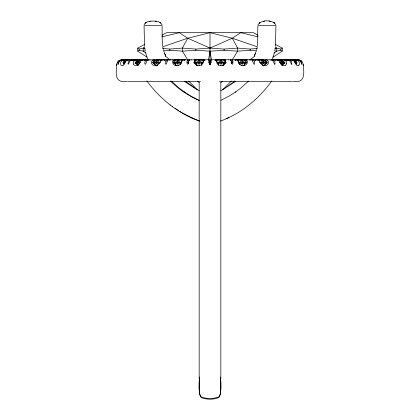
<?xml version="1.0" encoding="UTF-8"?>
<svg xmlns="http://www.w3.org/2000/svg" width="420" height="420" viewBox="0 0 420 420"><rect width="100%" height="100%" fill="white"/><g stroke="black" fill="none" stroke-linecap="round" stroke-linejoin="round"><path stroke-width="0.63" d="M124.399 60.249L124.399 59.745L121.905 59.876L118.55 60.963M124.399 59.808L122.771 59.882M133.245 60.249C133.061 59.346 131.418 59.934 133.319 59.84M139.776 59.871L133.182 59.84L131.334 60.233L130.001 61.058A3.192 2.615 -89.2 0 0 129.538 61.661C127.092 68.607 127.475 59.278 131.329 59.971A15.955 13.109 -89.9 0 1 131.917 59.876L132.2 59.84M148.528 60.249L148.528 59.745L143.498 59.808A17.236 11.062 77.1 0 0 142.411 60.044M167.58 60.748L167.58 59.745L166.898 59.892A12.826 4.935 -89.9 0 0 166.373 60.128C163.663 62.092 166.288 67.531 166.987 61.666M170.641 59.871L171.04 59.824M189.572 60.249L189.572 59.75L175.245 59.803L173.381 61.493M209.144 61.058L209.144 59.75L203.579 59.745M209.144 60.785L209.144 60.233M209.144 60.118L209.144 59.85M210.856 61.063L210.856 59.745L216.416 59.819A17.462 0.913 -81.9 0 1 216.552 59.787M218.201 64.958L217.76 62.617L216.594 61.215M216.541 60.233L216.983 62.995L218.584 63.026L218.584 62.722L216.962 62.722L216.962 63.026L218.731 64.948M218.584 63.026L219.424 62.99L218.584 62.722M225.782 62.984L221.12 63.137L220.274 63.026L220.274 62.722L226.417 62.722M221.954 63.026L221.954 62.722M223.587 63.026L223.587 62.722M223.382 65.347L225.298 60.753L224.732 59.803L215.964 59.824M225.094 63.026L225.094 62.722M228.79 59.871L228.596 59.824A19.021 3.575 -89.9 0 0 228.522 59.861M230.281 60.249L230.281 59.745L223.776 59.824M231.662 63.011L232.134 62.711M239.253 64.349L239.227 62.617L237.935 61.498M240.077 63.026L240.077 62.722L238.387 62.722L238.387 63.026L239.227 63.137L245.595 63.137L246.813 62.759C243.017 62.008 239.836 58.721 235.625 59.798L244.755 59.803L246.619 61.493M240.928 62.99L245.595 62.617L245.842 60.753L243.054 59.808L239.678 59.808L237.594 60.564M241.773 63.026L241.773 62.722M243.395 63.026L243.395 62.722M244.902 63.026L244.902 62.722M243.826 65.898L245.595 62.617M246.236 63.026L246.236 62.722M247.758 59.871L247.364 59.824M250.819 60.249L250.819 59.745L251.538 59.908A12.789 4.925 -89.9 0 1 252.026 60.128C253.166 61.693 254.709 67.919 254.609 61.666A3.187 1.239 -89.5 0 0 254.394 61.068M266.711 61.493L264.107 59.803L263.135 59.808L262.673 60.753L260.531 62.617L260.531 63.137L266.322 63.137L267.598 62.722M261.366 63.026L261.371 62.722L259.681 62.722M262.19 62.99L263.744 62.617L267.246 62.759M262.988 63.026L262.988 62.722M264.464 63.026L264.464 62.722M265.76 63.026L265.76 62.722M263.959 65.94L266.322 63.137L265.75 60.753L263.135 59.808L260.064 59.808L258.914 60.28M266.821 63.026L266.821 62.722M270.081 60.249L270.081 59.745L265.335 59.745L265.351 60.396M275.32 59.84L287.117 59.876A15.85 13.02 -89.9 0 1 287.7 59.976C290.493 58.826 292.861 69.436 291.433 61.666A3.187 2.625 -89.2 0 0 290.976 61.063C290.047 60.202 287.264 59.188 286.755 60.249M272.102 59.798L280.592 59.803L280.922 60.753L279.678 62.617L280.45 62.722L280.45 63.026L284.975 63.021M281.18 62.99L282.487 62.617L284.975 62.722M281.857 63.026L281.862 62.722M283.054 63.026L283.054 62.722M283.994 63.026L283.994 62.722M282.114 65.305L284.356 63.137L284.361 62.617L282.807 60.753L280.592 59.803L278.114 59.808L277.237 60.28M284.644 63.026L284.644 62.722M285.773 60.249L285.773 59.745M287.459 59.871L286.304 59.84M295.223 60.249L295.229 59.745L293.506 59.745L293.517 60.438M199.164 385.996L199.164 384.699M209.144 60.328L209.144 59.934M210.856 61.058L210.756 63.331M210.856 60.963L210.851 61.824M220.836 386.668L220.831 384.001M288.55 59.855L288.256 59.766M292.084 60.06A8.799 7.502 -71 0 1 292.735 60.228L294.294 61.268L295.187 62.99L296.83 63.137L295.89 63.945L296.83 63.137L296.83 62.617L292.761 59.808L291.543 59.803M295.654 63.026L295.654 62.722L296.83 62.617L292.761 59.808L291.296 59.808L294.031 60.753L296.042 62.617L296.042 63.137M296.357 63.026L296.357 62.722M296.462 59.929L295.601 59.745L295.601 60.249M296.294 63.131L296.83 62.617M296.83 63.137L296.756 62.722M126.488 59.913L126.483 60.706M199.169 384.001L199.164 386.668M220.831 387.371L220.836 386.043M210.851 61.735L210.829 62.627M289.727 59.913L289.721 60.176M199.169 384.62L199.174 383.292M220.826 388.085L220.831 386.741M271.472 60.249L271.472 59.745L275.887 59.745L275.877 60.218M137.771 59.965L137.046 59.808M148.528 59.745L147.446 59.897A13.461 8.106 -89.9 0 0 146.795 60.076C143.273 61.005 145.147 67.93 146.486 61.666A3.192 1.911 -89.4 0 1 146.822 61.052L148.444 59.992A14.81 8.92 89.9 0 1 148.832 59.897L154.665 59.745L154.644 60.748A1.78 1.234 -87.5 0 0 154.644 61.115M160.986 59.792L177.114 59.819M196.077 59.75L189.352 59.918A12.248 2.294 89.9 0 0 189.126 60.139L188.759 61.058A3.192 0.588 -89.6 0 0 188.643 61.64M254.027 59.819L253.523 59.84M137.771 60.044L137.76 60.748A1.78 1.554 -86.4 0 0 137.76 61.021M211.197 62.191L210.851 61.982M216.006 59.834L224.732 59.803L225.755 60.275M235.226 59.834L234.959 59.84M237.095 59.745L230.344 59.777L230.654 59.918A11.246 2.116 -89.9 0 1 230.942 60.223C231.058 62.669 233.011 67.305 232.99 61.666A3.192 0.609 -89.6 0 0 232.885 61.084M180.747 64.349L180.773 62.617L182.065 61.498M199.174 383.901L199.19 382.573M220.81 388.81L220.826 387.45M216.416 59.855L216.405 60.218M199.19 383.182L199.211 381.854M220.789 389.529L220.81 388.169M257.481 60.265L257.491 59.745L257.901 59.808M237.085 60.265L237.279 59.798A17.514 4.095 -81 0 1 237.694 59.934A8.825 2.011 -83.8 0 1 237.883 60.06M199.211 382.457L199.238 381.139M220.763 390.243L220.789 388.894M210.84 62.375L210.425 64.192M203.464 60.233L203.018 62.995L201.269 64.948M199.238 381.743L199.316 379.774M220.763 389.603L220.463 393.692L219.592 396.496A3.612 3.612 0 0 1 218.773 397.493C213.57 399.84 206.782 399.641 201.469 397.682A3.633 3.633 0 0 1 200.408 396.496L199.673 394.438L199.364 391.608M199.274 381.045L199.437 378.436M220.726 390.296L220.327 393.776L219.592 395.824A3.633 3.617 0 0 1 218.531 397.005C213.213 398.958 206.435 399.152 201.227 396.816A3.612 3.596 0 0 1 200.408 395.824L199.537 393.036M128.457 59.803L127.239 59.808L123.17 62.617L123.17 63.137L124.12 63.945L123.181 63.026L124.814 62.99L125.706 61.268L127.265 60.233A8.799 7.492 79.9 0 1 127.911 60.05M275.457 46.032L275.94 25.657L257.885 25.657L257.339 45.827M220.873 65.567L221.12 62.617L220.726 59.808M199.364 379.727L199.673 376.971M188.654 61.666C188.323 67.09 185.761 62.869 187.42 60.233A11.261 2.111 -89.9 0 1 187.714 59.924L188.081 59.745L188.081 60.748A1.806 0.378 -89.6 0 0 188.218 62.223L187.572 62.191M274.943 50.096L275.237 48.048M208.478 60.128L210 51.146L224.096 50.264L237.652 51.146L250.142 50.264L256.583 50.783M257.15 47.213L256.662 49.67M118.55 60.963C117.39 61.892 117.07 63.441 116.734 64.811C115.999 73.369 114.471 83.454 126.709 81.338M199.274 59.808L198.881 62.617L199.127 65.567M116.566 65.615L116.86 64.297M180.484 64.349L180.773 63.137L181.613 63.026L181.613 62.722L173.187 62.759L174.405 63.137L180.773 63.137M274.549 52.159L272.218 59.693M201.799 64.958L202.241 62.617L203.406 61.215M116.907 64.097L117.017 63.683M286.724 63.677L286.587 61.572L284.944 60.233M156.041 65.94L153.678 63.137L154.25 60.753L155.894 59.803L165.023 59.798L164.057 59.792M241.826 65.567L242.592 62.617L241.369 59.808M256.347 50.815L254.273 56.044L255.497 53.204M144.17 24.743C144.963 22.423 147.73 21.677 149.882 21.273M257.99 24.743C261.534 19.478 272.286 19.467 275.83 24.743M201.243 65.347L202.241 63.137L203.039 63.026L203.039 62.722L193.583 62.722M210.599 63.882L210.425 64.155A0.572 0.562 4.3 0 1 209.57 64.197L209.37 63.84M203.542 59.808L203.595 60.265M124.777 62.832L125.344 62.722M117.527 62.291L117.689 61.976M299.061 64.953C300.09 63.131 298.956 60.606 296.861 60.233M194.465 60.233L194.303 62.759L196.051 64.948M257.413 46.825L232.265 38.225L210 32.681L187.735 38.225L182.348 48.085L182.348 51.146L187.766 59.971M262.521 65.347L263.744 62.617L262.673 60.753L261.602 59.808M124.331 63.667L123.417 64.953A5.617 2.284 -77.4 0 1 123.013 65.347M196.618 65.347L194.702 60.753L195.269 59.803L204.041 59.84M232.234 59.971L237.652 51.146L237.652 48.085L232.265 38.225L240.655 32.681L258.137 36.876M182.138 60.233L181.057 63.231L179.387 64.948A5.119 4.877 -64.8 0 1 176.799 65.688M222.605 65.898L224.359 63.137M178.631 59.808L177.408 62.617L178.174 65.567M123.17 63.137L123.17 62.617L127.239 59.808L128.704 59.808C126.399 59.351 124.924 63.005 123.17 62.617M271.834 80.908C258.935 98.758 241.4 113.563 220.516 121.049M243.542 65.667L245.595 63.137M281.253 64.659L282.487 63.137L282.487 62.617L280.922 60.753L279.353 59.808M136.421 61.677L137.193 60.753L139.403 59.808L147.898 59.798M135.025 62.722L135.639 62.617L137.193 60.753L135.429 62.239M263.576 65.94L266.322 63.137M231.326 81.06L222.626 89.801L220.82 90.584M248.577 81.06L241.243 87.712L235.389 92.132L235.683 91.927L229.588 95.823L220.962 100.322M124.115 62.239L125.774 60.753L126.851 60.375M281.93 65.305L284.356 63.137M173.334 60.233C171.853 61.572 172.694 64.055 174.263 64.948A5.082 4.825 -55 0 0 176.804 65.651M158.398 59.808C156.713 61.136 154.654 62.795 152.402 62.722M152.975 61.866C154.985 59.782 158.45 59.136 161.086 60.28M161.049 60.233L159.269 63.457L157.736 64.948A5.135 4.41 -70.6 0 1 157.29 65.221M223.025 64.864L222.359 65.289M220.6 82.824L222.647 81.218M249.816 59.971L254.94 55.96M188.291 62.701L187.866 62.711M153.29 61.493L154.25 60.753M138.169 64.953C140.002 63.856 140.038 61.262 141.887 60.233M144.805 46.898L143.246 48.085L139.136 49.072L137.744 48.085L144.679 44.384M295.586 62.318L295.754 62.191A1.838 1.796 65 0 0 295.937 62.039A1.78 1.712 -85.7 0 0 296.294 61.53A1.78 1.701 -84.3 0 1 295.932 62.029A1.838 1.78 83.5 0 1 295.748 62.186L295.459 62.191M234.833 81.086L222.626 89.801L235.757 81.291M274.103 53.041L276.754 51.146L280.865 50.232L282.256 51.146L272.953 57.178M274.932 48.352L276.754 48.085L280.865 49.072L282.256 48.085L275.32 44.384M239.227 62.617L243.054 59.808L244.755 59.803M153.678 62.617L158.629 62.722L160.393 61.992M223.949 64.948L225.697 62.759L225.535 60.233M147.047 57.178L137.744 51.146L139.136 50.232L143.246 51.146L145.672 50.825M285.558 65.205L285.374 65.315A5.948 4.116 75.5 0 1 282.445 65.279A5.334 3.649 74.3 0 1 281.846 64.927M140.648 59.808L135.639 62.617L135.644 63.137L137.886 65.305M217.76 62.617L222.474 59.808L225.298 60.753M188.144 63.121L188.454 62.968M194.864 59.808L194.98 60.748A1.785 0.583 -88.1 0 0 195.069 61.94M152.722 60.233C150.785 61.142 151.2 63.982 152.864 64.948A5.135 4.447 -67.9 0 0 153.505 65.315A5.602 4.841 -70 0 0 157.274 65.174M195.641 62.617L201.023 59.808L203.994 59.855M144.522 60.275L145.404 59.803L146.528 60.181M162.026 35.144L166.646 32.681L253.355 32.681L257.975 35.144M176.174 65.898L174.405 62.617L180.322 59.808L184.375 59.798L182.721 59.798M156.749 59.803L154.817 60.743L155.894 59.803L156.865 59.808L157.327 60.753L159.469 62.617L160.319 62.722M254.861 60.27L255.827 59.803M125.969 60.753L127.974 59.808M194.245 60.275C197.043 59.372 200.456 59.509 203.238 60.564M226.018 118.792L229.016 117.427M174.673 60.27L175.733 59.803M232.265 38.225L210 48.085L195.904 49.072L182.348 48.085L169.859 49.072L162.771 48.431M235.048 60.27L236.114 59.803M123.055 59.808L120.845 60.753L123.055 59.808L136.421 59.792M194.323 60.27L195.426 59.803M215.019 60.27L216.116 59.803M135.061 60.233L133.35 61.703L133.361 63.887M194.402 60.27L195.584 59.798M215.098 60.275L216.274 59.803M130.793 60.275L132.006 59.803M159.936 59.808L157.327 60.753L156.256 62.617L157.479 65.347M235.557 60.181L236.602 59.803M162.587 46.825L187.735 38.225L210 48.085L224.096 49.072L237.652 48.085L250.142 49.072L257.229 48.431M216.762 60.564L218.978 59.808L224.359 62.617M124.415 60.181L125.538 59.803M142.763 60.28L141.887 59.808L139.078 60.753L137.513 62.617L135.639 62.617M255.57 60.181L256.683 59.803L264.107 59.803L265.188 60.743L263.251 59.803M271.472 59.745L272.512 59.887A14.889 8.967 89.9 0 1 272.942 59.992L274.596 59.803L275.478 60.275M194.702 60.753L197.526 59.808L202.241 62.617M123.139 60.233C121.044 60.606 119.91 63.131 120.939 64.953A5.612 2.331 -76.5 0 0 121.207 65.331A6.374 2.62 -77.3 0 0 123.013 65.268M135.025 63.021L139.55 63.026L139.55 62.722L140.322 62.617L139.078 60.753L139.403 59.808L141.887 59.808M242.545 59.824L259.014 59.792M174.221 59.808L174.536 59.745L174.515 60.748A1.785 0.898 -87.9 0 0 174.5 61.026M161.863 36.876L179.345 32.681L187.735 38.225M248.96 59.824L249.359 59.871M122.094 60.044L119.747 61.058A3.192 3.113 -88 0 0 119.207 61.666L118.094 64.381L118.314 62.753L119.154 61.268L120.388 60.438L122.357 59.997M123.275 62.759L123.706 63.131M152.754 62.759L153.678 63.137L159.469 63.137L159.469 62.617M162.099 59.808L162.509 59.745L162.519 60.265M121.989 59.997L122.619 59.955M154.145 59.808L154.665 59.745M150.722 21.152C154.497 20.911 160.072 20.769 162.01 24.743M264.747 21.121L263.508 21.299M122.252 59.95L122.882 59.913M149.683 21.299L150.927 21.121M194.219 62.984L202.241 63.137M122.514 59.913L126.488 59.745L125.585 59.808M281.673 59.85L282.807 59.75M278.271 59.84L279.242 59.75M284.902 59.84L290.556 59.808M132.542 59.871L133.571 59.798M286.681 59.84L287.837 59.84M129.444 59.808L135.103 59.84M287.38 59.84L288.256 59.766M163.417 50.783L169.859 50.264L182.348 51.146L195.904 50.264L210 51.146L211.523 60.128M294.656 62.722L295.654 62.722M138.747 64.659L137.513 63.137L137.513 62.617L139.55 62.722M219.424 62.759L220.274 62.722M255.943 59.792L254.977 59.798L256.683 59.803M139.776 59.75L144.344 59.798M124.541 62.191L124.246 62.191A1.838 1.796 -65 0 1 124.063 62.039A1.78 1.712 85.7 0 1 123.706 61.53A1.78 1.701 84.3 0 0 124.068 62.029A1.838 1.78 -83.5 0 0 124.252 62.186L124.415 62.318M194.444 62.191L195.095 62.191M208.803 62.191L209.155 62.191L209.27 63.504M224.905 62.191L225.556 62.191M231.777 62.191L232.433 62.191M127.496 81.317L200.524 81.317M219.476 81.317L292.504 81.317M293.291 81.338C305.608 83.548 304.091 72.975 303.188 64.48C302.873 63.215 302.521 61.813 301.45 60.963M283.579 59.792L297.098 59.782L299.764 60.181L301.45 60.963M175.245 59.803L180.322 59.808L182.406 60.564M261.371 62.722L262.19 62.759M240.077 62.722L240.928 62.759M219.424 62.99L220.274 63.026M280.45 62.722L281.18 62.759M295.601 59.745L298.788 60.165L300.625 61.058A3.192 3.119 -87.9 0 1 301.166 61.666L301.896 64.386L300.473 61.268L297.644 59.997M295.229 59.745L297.644 59.997M296.462 59.745L299.156 60.753M293.506 59.745L294.415 59.808M131.744 59.766L131.45 59.855M131.744 59.766L132.62 59.84M140.758 59.75L141.729 59.84M123.958 63.137L123.958 62.617L124.814 62.759M275.887 59.745L276.502 59.808M144.002 59.766L144.128 60.265M270.081 59.745L271.168 59.897A13.403 8.075 -89.9 0 1 271.819 60.076C273.866 60.396 275.336 68.597 274.901 61.666A3.187 1.932 -89.5 0 0 274.565 61.063L273.462 60.176M133.408 59.813L133.697 59.84M265.335 59.745L265.855 59.808M282.959 59.808L282.224 59.745L282.245 60.748A1.78 1.533 87.7 0 1 282.219 61.021M144.344 59.798L144.679 59.84M138.343 59.855L137.193 59.855M274.328 50.825L276.754 51.146L276.754 48.085L275.195 46.898M270.317 21.299L269.073 21.121M156.492 21.299L155.253 21.121M145.068 48.352L143.246 48.085L143.246 51.146L145.898 53.041M177.114 59.75L177.455 59.824M172.636 59.824L172.242 59.871M245.779 59.808L245.459 59.745L245.485 60.748M230.281 59.745L230.234 59.824A17.22 3.234 89.9 0 0 230.165 59.861M189.572 59.75L189.767 59.824A19.01 3.565 -89.9 0 1 189.835 59.861M294.462 59.803L295.586 60.181M278.114 59.808L280.922 60.753L284.361 62.617M163.317 59.803L164.43 60.181M293.149 60.375L294.226 60.753L295.885 62.239M183.398 59.803L184.443 60.181M260.064 59.808L266.322 62.617M199.369 121.049C178.133 113.589 160.109 98.873 146.785 80.908M199.484 121.049L190.984 117.427L182.054 112.718M287.994 59.803L289.207 60.275M203.726 59.803L204.902 60.275M224.416 59.798L225.598 60.27M185.047 59.84L184.779 59.855M280.597 59.808L282.807 60.753L284.571 62.239M224.574 59.803L225.677 60.27M203.884 59.803L204.981 60.27M199.18 90.584L197.374 89.801L184.244 81.291M183.887 59.803L184.952 60.27M244.267 59.803L245.327 60.27M199.148 100.558L191.83 96.994L183.493 91.927L177.781 87.712L170.273 81.06M190.984 117.427L193.982 118.792M199.038 100.322L190.412 95.823L184.317 91.927L184.611 92.132L178.757 87.712L171.423 81.06M292.026 59.808L294.031 60.753M164.173 59.803L165.139 60.27M278.119 60.233C279.967 61.262 280.004 63.856 281.836 64.953M197.642 65.289L196.975 64.864M267.278 60.233C269.22 61.142 268.805 63.982 267.141 64.948A5.135 4.442 70 0 1 266.726 65.2A5.602 4.814 70.6 0 1 262.973 65.279A5.14 4.378 69.1 0 1 262.274 64.932M225.136 59.808L225.026 60.748A1.785 0.536 88.8 0 1 224.9 61.866M179.839 111.358L181.498 112.376M177.623 109.919L178.511 110.492M240.608 64.948L238.938 63.231L237.857 60.233M262.264 64.948L260.736 63.457L258.956 60.233M259.607 61.992L260.531 62.617M180.773 62.617L176.946 59.808L174.158 60.753L174.405 62.617M176.305 109.006L177.182 109.615M175.124 108.192L175.429 108.402M185.167 81.086L197.374 89.801L188.674 81.06M170.042 104.958L170.305 105.158M172.232 106.612L172.505 106.817M165.06 55.96L170.184 59.971M197.353 81.218L199.4 82.824M265.75 60.753L267.026 61.866M246.661 60.233C248.147 61.572 247.301 64.055 245.732 64.948A5.082 4.841 65.1 0 1 243.201 65.693M135.644 63.137L138.07 65.305M153.678 63.137L156.424 65.94M296.583 64.953L295.669 63.662M209.575 64.155L209.276 63.467M174.405 63.137L176.458 65.667M195.641 63.137L197.395 65.898M254.399 61.058L253.549 60.086A13.419 5.166 89.9 0 0 253.134 59.902L252.42 59.745L252.42 60.748A1.806 0.714 90 0 1 252.399 61.058M217.76 63.137L218.757 65.347M164.504 53.204L165.727 56.044L163.653 50.815M147.782 59.693L145.451 52.159M232.89 61.058L232.517 60.139A12.269 2.305 89.9 0 0 232.291 59.918L231.919 59.745L231.924 60.748A1.806 0.357 90 0 1 231.772 62.171M239.227 63.137L239.516 64.349M303.188 64.48L303.445 65.651M163.338 49.67L162.85 47.213M220.327 376.971L220.563 379.029M144.764 48.048L145.058 50.096M209.223 63.247L209.176 62.732M162.661 45.827L162.22 39.286L162.12 25.657L144.065 25.657L144.543 46.032M220.563 378.436L220.637 379.727M199.437 392.957L199.274 390.296M220.637 379.134L220.726 381.045M209.181 62.811L209.144 61.462M220.684 379.774L220.763 381.743M199.316 391.619L199.238 389.603M209.171 62.648L209.16 62.354M220.763 381.139L220.789 382.457M199.211 388.894L199.238 390.243M182.915 60.218L182.905 59.745M265.351 60.438L265.361 60.748M220.789 381.854L220.81 383.182M199.19 388.169L199.211 389.529M209.15 61.646L209.155 62.281M220.81 382.573L220.826 383.901M199.174 387.45L199.19 388.81M165.974 59.834L166.472 59.84A16.627 7.171 -81.8 0 1 166.546 59.834M130.279 60.265L130.273 59.745M220.826 383.292L220.831 384.62M199.169 386.741L199.174 388.085M199.164 386.043L199.169 387.371M209.144 61.666L209.144 60.963M220.836 384.699L220.836 385.996M210.856 60.748L210.856 59.871M123.538 60.265L123.538 59.745M230.428 59.75L230.428 60.249M191.21 59.871L191.405 59.824A17.241 3.229 89.9 0 1 191.473 59.861M189.719 59.745L189.719 60.249M188.339 62.706L188.339 63.011M179.923 62.722L179.923 63.026M178.227 62.722L178.227 63.026M176.605 62.722L176.605 63.026M175.098 62.722L175.098 63.026M173.765 62.722L173.765 63.026M169.181 60.249L169.181 59.745L168.462 59.908A13.377 5.15 89.9 0 0 168.047 60.086L167.202 61.058A3.192 1.218 -89.5 0 0 166.976 61.656M158.629 62.722L158.634 63.026M157.012 62.722L157.012 63.026M155.536 62.722L155.536 63.026M154.24 62.722L154.24 63.026M153.179 62.722L153.179 63.026M149.919 59.745L149.919 60.249M138.138 62.722L138.143 63.026M136.946 62.722L136.946 63.026M136.007 62.722L136.007 63.026M135.356 62.722L135.356 63.026M134.227 59.745L134.227 60.249M124.772 59.745L124.772 60.249M124.346 62.722L124.346 63.026M123.643 62.722L123.643 63.026M282.256 48.085L282.256 51.146M280.865 49.072L280.865 50.232M250.142 49.072L250.142 50.264M224.096 49.072L224.096 50.264M220.836 82.64L220.836 378.562M210 32.681L210 64.769M201.416 62.722L201.416 63.026M199.726 62.722L199.726 63.026M199.164 82.64L199.164 378.562M198.046 62.722L198.046 63.026M196.413 62.722L196.413 63.026M195.904 49.072L195.904 50.264M194.906 62.722L194.906 63.026M169.859 49.072L169.859 50.264M139.136 49.072L139.136 50.232M137.744 48.085L137.744 51.146M177.45 59.729A17.241 5.681 86.5 0 1 177.555 59.735M173.644 60.144A17.551 5.602 -80.7 0 1 174.211 59.887M173.339 60.407A8.825 2.898 -83.7 0 1 173.607 60.186M182.175 60.47A8.825 1.932 86.3 0 1 182.317 60.223M182.359 60.218A17.509 4.053 82.5 0 1 182.7 59.902M242.434 60.071A17.246 5.544 -83.4 0 1 242.534 60.018M234.943 60.044A16.606 3.801 86.5 0 1 234.974 60.013M243.201 65.651A5.124 4.819 58.3 0 1 240.634 64.906M246.388 59.955A8.825 2.993 86.2 0 1 246.666 60.091M245.768 59.729A17.546 5.675 82.3 0 1 246.33 59.861M245.464 60.748A1.785 0.856 88.7 0 1 245.459 61.016M231.893 63.042A5.397 1.349 86.4 0 1 231.205 63.163M194.581 60.28A17.477 2.321 -81.8 0 1 194.849 59.965M194.45 60.643A8.831 1.234 -84.2 0 1 194.576 60.375M201.259 64.921A4.935 4.846 -22.4 0 1 196.066 64.921M203.627 61.976A8.825 0.326 86.5 0 1 203.621 61.614M203.679 61.404A17.462 0.856 83.2 0 1 203.679 60.806M216.51 60.186A8.825 0.404 -84.2 0 1 216.557 60.034M223.939 64.932A4.935 4.825 31.7 0 1 218.752 64.906M225.398 59.892A8.831 1.323 86.4 0 1 225.524 59.976M225.125 59.74A17.477 2.378 83.2 0 1 225.362 59.771M210.845 61.688A5.397 0.352 86.5 0 1 210.803 61.315M118.928 60.706A4.21 4.147 -85.6 0 1 119.333 60.496M119.747 60.296A8.326 8.227 58.7 0 1 120.782 60.013M120.776 59.897A16.821 16.37 25.1 0 1 122.572 59.661M129.029 59.929A16.916 14.264 61.8 0 1 129.46 59.892M125.108 59.703A16.984 15.724 -58.6 0 1 125.585 59.661M143.189 59.887A17.22 11.046 73.6 0 1 143.504 59.855M136.668 59.724A17.173 12.836 -75.2 0 1 137.051 59.693M153.206 60.134A17.378 9.098 -77.9 0 1 154.14 59.887M152.733 60.359A8.82 4.725 -81.8 0 1 153.158 60.149M161.075 60.354A8.825 3.675 85.6 0 1 161.369 60.134M161.416 60.113A17.399 7.45 80.8 0 1 162.104 59.829M135.702 60.144A17.157 12.626 -71.4 0 1 137.041 59.902M135.077 60.333A8.815 6.641 -77.3 0 1 135.665 60.134M133.177 64.061A4.946 3.67 -60.9 0 0 134.437 65.221L134.631 65.315A5.948 4.147 -75.3 0 0 137.56 65.284M138.175 64.974A5.334 3.691 -75.4 0 1 137.571 65.336M141.902 60.302A8.82 5.586 84.1 0 1 142.37 60.091M123.916 60.154A16.979 15.456 -51.7 0 1 125.58 59.924M123.155 60.312A8.81 8.216 -62 0 1 123.884 60.123M124.85 63.257A3.685 0.766 -66.6 0 1 124.215 64.355M127.901 59.976A16.916 14.385 68.1 0 1 129.428 59.708M300.662 60.496A4.21 4.147 85.6 0 1 301.072 60.706M299.213 60.013A8.332 8.232 -58.8 0 1 300.253 60.296M297.428 59.661A16.821 16.37 -25.2 0 1 299.224 59.897M290.54 59.892A16.916 14.259 -61.7 0 1 292.068 60.091M295.528 62.832A3.685 0.263 63.8 0 1 295.297 62.386M296.583 64.911A5.612 2.247 76.7 0 0 296.987 65.279A6.363 2.583 77.4 0 0 298.793 65.331M299.05 64.927A5.607 2.305 77.3 0 1 298.783 65.294M296.137 59.987A8.81 8.353 73.4 0 1 296.877 60.165M294.415 59.661A16.979 15.724 58.5 0 1 296.111 59.866M276.496 59.855A17.225 11.046 -73.6 0 1 277.599 60.029M277.646 60.023A8.82 5.654 -79.3 0 1 278.135 60.181M286.619 63.588A4.893 3.423 73.8 0 1 285.526 65.142M284.345 59.981A8.815 6.778 82.8 0 1 284.954 60.144M282.949 59.693A17.168 12.826 75.2 0 1 284.298 59.871M257.896 59.824A17.393 7.481 -78.6 0 1 258.615 59.987A8.825 3.754 -82.3 0 1 258.972 60.134M266.847 59.971A8.82 4.846 85.2 0 1 267.288 60.128M265.844 59.719A17.383 9.219 80.2 0 1 266.784 59.876M265.34 60.748A1.78 1.202 88.4 0 1 265.325 61.105M282.965 59.902A17.168 12.642 71.4 0 1 283.343 59.955M276.512 59.771A17.22 11.067 -77.1 0 1 276.822 59.834M294.415 59.924A16.968 15.446 51.8 0 1 294.887 59.971M290.572 59.708A16.921 14.39 -68.1 0 1 291.002 59.761M210.43 64.16A0.572 0.567 0 0 1 209.575 64.16M209.081 60.333A3.659 0.341 86.2 0 1 209.15 60.538M210.851 60.532A3.665 0.331 -86.3 0 1 210.914 60.333M209.218 61.535A5.402 0.352 -86.5 0 1 209.155 61.992M188.795 62.806A5.397 0.667 -86.5 0 1 188.186 62.48M167.58 61.068A1.806 0.735 -89.5 0 1 167.57 60.748M145.997 22.591L145.346 23.042L145.997 22.591M259.822 22.591L259.172 23.042L259.822 22.591M274.528 22.958L273.866 22.507L274.528 22.958M160.708 22.958L160.041 22.507L160.708 22.958M185.084 59.803A16.611 3.88 -84 0 0 185.047 59.803"/></g></svg>
